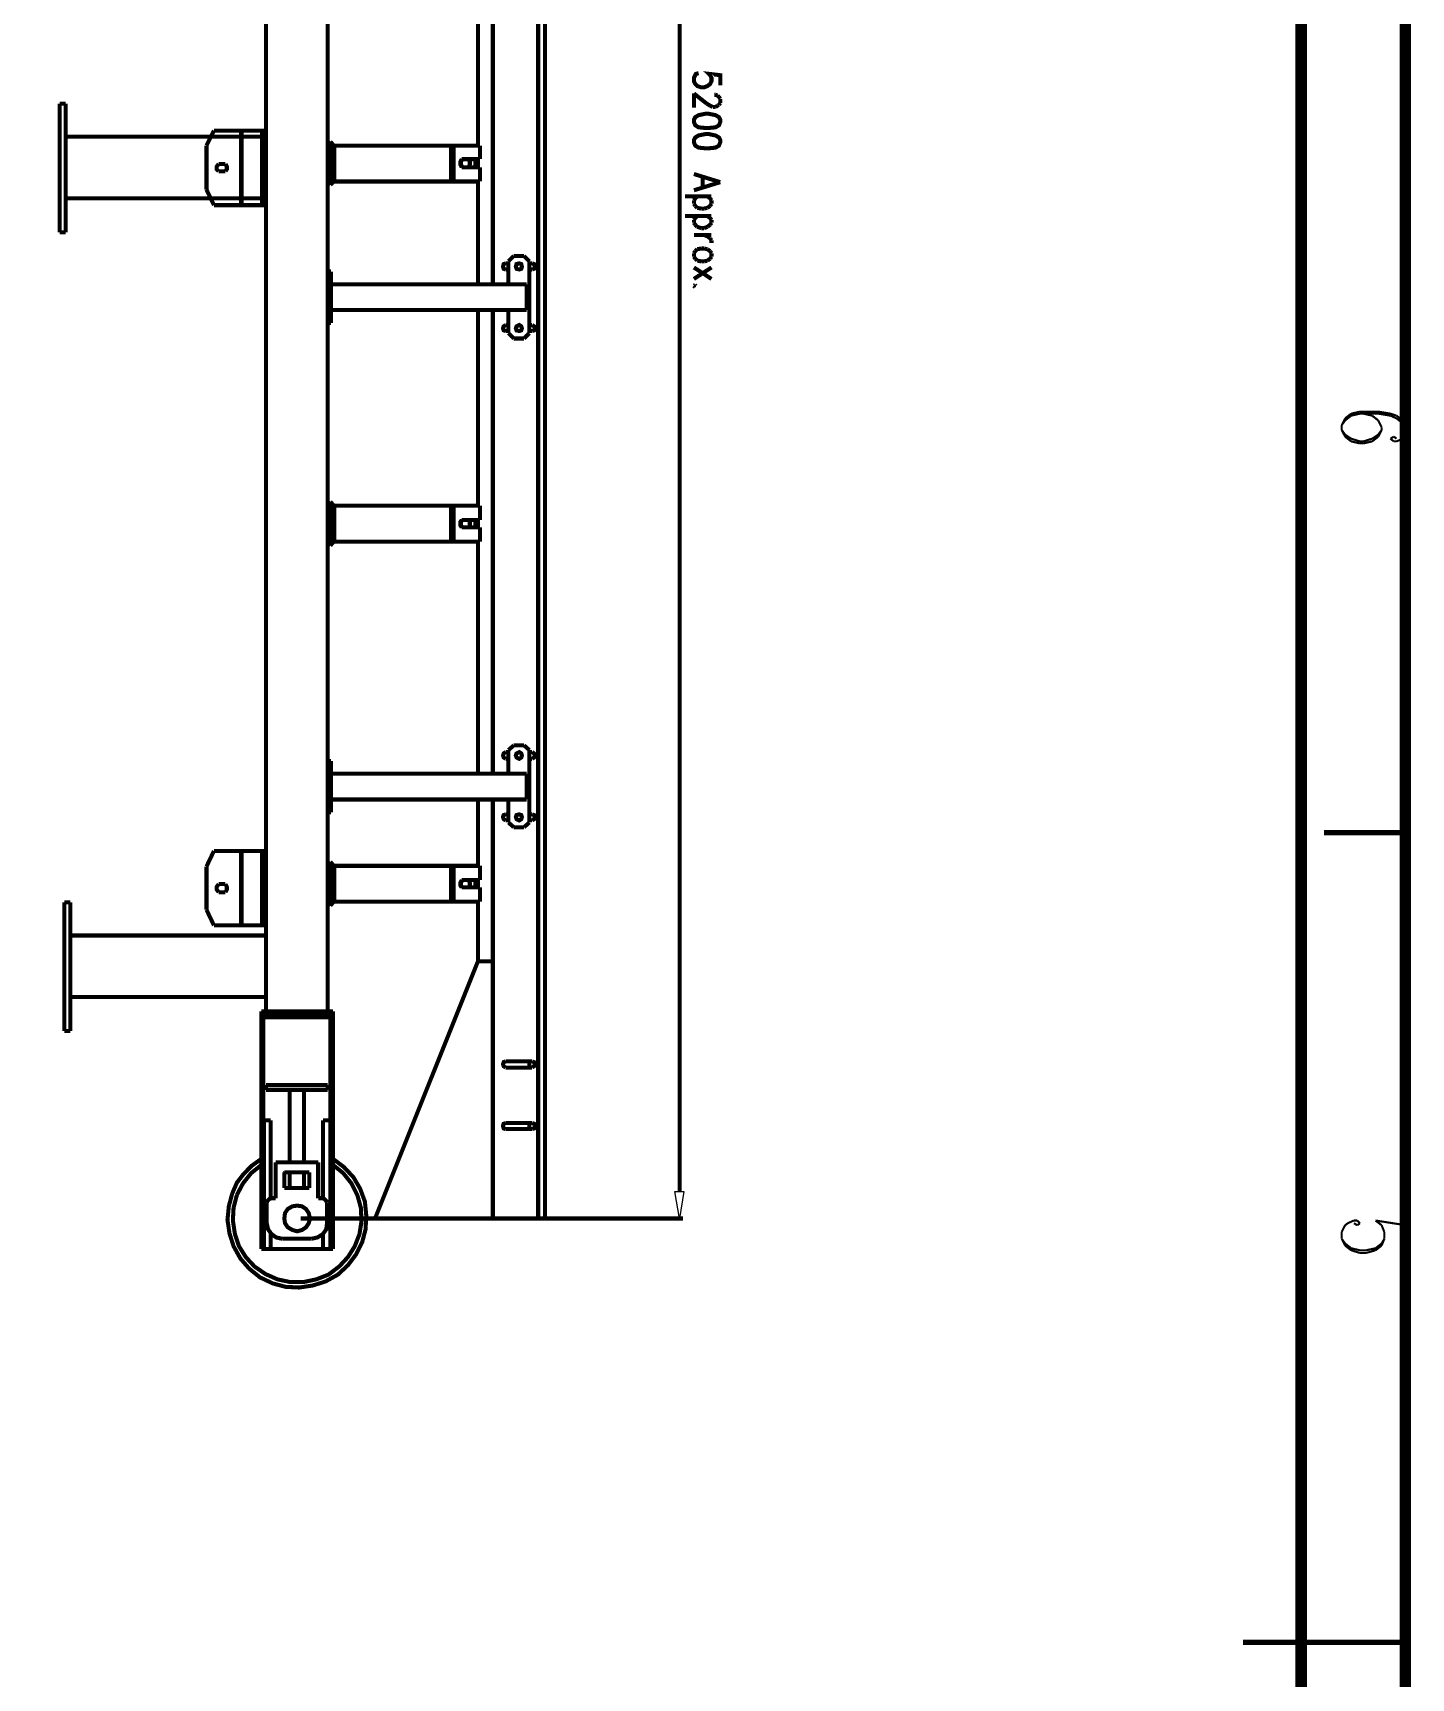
# Model space of a CAD drawing. Extents: x 0.1 to 11.6, y 0.3 to 16.3.
# Drawn here: x 8.186 to 11.579, y 8.18 to 12.231 of the extents above; entities that cross this region are included whole.
import ezdxf

# ---------------------------------------------------------------- set-up
doc = ezdxf.new("R2010")
doc.units = 0
doc.layers.get('0').update_dxf_attribs({"linetype": 'CONTINUOUS'})

msp = doc.modelspace()

# ---------------------------------------------------------------- linework, layer by layer
at = {"color": 0}
for points, const_width in [([(11.565, 16.24), (11.565, 0.29834)], 0.028333), ([(11.3083, 16.04), (11.3083, 0.504992)], 0.028333), ([(9.43001, 14.76), (9.43001, 9.31168)], 0.01), ([(9.44667, 14.76), (9.44667, 9.31168)], 0.01), ([(9.77832, 14.3583), (9.77832, 9.37831)], 0.01), ([(8.75999, 9.82167), (8.75999, 14.13)], 0.01), ([(8.91168, 9.82167), (8.91168, 14.13)], 0.01), ([(9.28168, 11.9533), (9.28168, 12.46)], 0.01), ([(9.31836, 11.6117), (9.31836, 12.46)], 0.01), ([(9.87831, 12.1017), (9.87831, 12.1267), (9.84999, 12.13), (9.85335, 12.1267), (9.85667, 12.12), (9.85667, 12.1117), (9.85335, 12.105), (9.84668, 12.1), (9.83832, 12.0967), (9.83165, 12.0967), (9.82167, 12.1), (9.81668, 12.105), (9.81332, 12.1117), (9.81332, 12.12), (9.81668, 12.1267), (9.81836, 12.13), (9.82497, 12.1317)], 0.01), ([(9.845, 12.0566), (9.81332, 12.0817)], 0.01), ([(9.81332, 12.0817), (9.81332, 12.0467)], 0.01), ([(9.86333, 12.0783), (9.86664, 12.0783)], 0.01), ([(9.86664, 12.0783), (9.87169, 12.0767)], 0.01), ([(9.87169, 12.0767), (9.875, 12.0733)], 0.01), ([(9.875, 12.0733), (9.87831, 12.0684)], 0.01), ([(9.87831, 12.0684), (9.87831, 12.0583)], 0.01), ([(8.25168, 12.0566), (8.25168, 11.74)], 0.01), ([(8.26665, 12.0566), (8.25168, 12.0566)], 0.01), ([(8.26665, 12.0566), (8.26665, 11.74)], 0.01), ([(9.85335, 12.0517), (9.845, 12.0566)], 0.01), ([(9.86003, 12.0483), (9.85335, 12.0517)], 0.01), ([(9.86664, 12.0483), (9.86003, 12.0483)], 0.01), ([(9.87169, 12.0517), (9.86664, 12.0483)], 0.01), ([(9.875, 12.0533), (9.87169, 12.0517)], 0.01), ([(9.87831, 12.0583), (9.875, 12.0533)], 0.01), ([(8.63167, 11.99), (8.61333, 11.9533)], 0.01), ([(8.69835, 11.99), (8.63167, 11.99)], 0.01), ([(8.69835, 11.99), (8.69835, 11.8066)], 0.01), ([(8.69997, 11.99), (8.69835, 11.99)], 0.01), ([(8.69997, 11.8066), (8.69997, 11.99)], 0.01), ([(8.69997, 11.99), (8.75, 11.99)], 0.01), ([(8.75, 11.99), (8.75, 11.8066)], 0.01), ([(8.75331, 11.99), (8.75, 11.99)], 0.01), ([(8.75331, 11.99), (8.75999, 11.99)], 0.01), ([(8.75331, 11.99), (8.75331, 11.9783)], 0.01), ([(8.26665, 11.975), (8.74832, 11.975)], 0.01), ([(8.61333, 11.845), (8.61333, 11.9533)], 0.01), ([(8.75331, 11.9783), (8.75999, 11.9783)], 0.01), ([(8.75331, 11.82), (8.75331, 11.9783)], 0.01), ([(8.91835, 11.9633), (8.91168, 11.9583)], 0.01), ([(8.91667, 11.9533), (8.91168, 11.9583)], 0.01), ([(8.91997, 11.9533), (8.91168, 11.9533)], 0.01), ([(8.92665, 11.9533), (8.91835, 11.9633)], 0.01), ([(8.91997, 11.865), (8.91997, 11.9533)], 0.01), ([(8.91997, 11.9533), (8.92833, 11.9533)], 0.01), ([(8.92833, 11.865), (8.92833, 11.9533)], 0.01), ([(8.92833, 11.9533), (9.215, 11.9533)], 0.01), ([(9.215, 11.9533), (9.215, 11.865)], 0.01), ([(9.215, 11.9533), (9.22168, 11.9533)], 0.01), ([(9.22168, 11.865), (9.22168, 11.9533)], 0.01), ([(9.22168, 11.9533), (9.28668, 11.9533)], 0.01), ([(9.28668, 11.92), (9.28668, 11.9533)], 0.01), ([(8.64333, 11.9083), (8.63835, 11.9017), (8.63835, 11.895), (8.64333, 11.89)], 0.01), ([(8.66, 11.9083), (8.64333, 11.9083)], 0.01), ([(8.66, 11.89), (8.66336, 11.895), (8.66336, 11.9017), (8.66, 11.9083)], 0.01), ([(9.24164, 11.92), (9.23833, 11.9134), (9.23833, 11.9067), (9.24164, 11.9)], 0.01), ([(9.24333, 11.92), (9.24001, 11.9134), (9.24001, 11.9067), (9.24333, 11.9)], 0.01), ([(9.24164, 11.92), (9.24333, 11.92)], 0.01), ([(9.25836, 11.92), (9.24333, 11.92)], 0.01), ([(9.25836, 11.9), (9.26167, 11.9067), (9.26167, 11.9134), (9.25836, 11.92)], 0.01), ([(9.28668, 11.92), (9.25836, 11.92)], 0.01), ([(9.27501, 11.9), (9.27501, 11.91), (9.27501, 11.92)], 0.01), ([(9.28168, 11.9), (9.28168, 11.92)], 0.01), ([(8.64333, 11.89), (8.66, 11.89)], 0.01), ([(8.91997, 11.865), (8.91168, 11.865)], 0.01), ([(8.91667, 11.865), (8.91168, 11.8617)], 0.01), ([(8.92665, 11.865), (8.91835, 11.8567)], 0.01), ([(8.92833, 11.865), (8.91997, 11.865)], 0.01), ([(8.92833, 11.865), (9.215, 11.865)], 0.01), ([(9.22168, 11.865), (9.215, 11.865)], 0.01), ([(9.22168, 11.865), (9.28668, 11.865)], 0.01), ([(9.24333, 11.9), (9.24164, 11.9)], 0.01), ([(9.24333, 11.9), (9.25836, 11.9)], 0.01), ([(9.25836, 11.9), (9.28668, 11.9)], 0.01), ([(9.28168, 11.6117), (9.28168, 11.865)], 0.01), ([(9.28668, 11.865), (9.28668, 11.9)], 0.01), ([(9.81332, 11.8834), (9.87831, 11.8633)], 0.01), ([(9.83501, 11.8767), (9.83501, 11.8517)], 0.01), ([(8.63167, 11.8066), (8.61333, 11.845)], 0.01), ([(8.91835, 11.8567), (8.91168, 11.8617)], 0.01), ([(9.85667, 11.8283), (9.79167, 11.8283)], 0.01), ([(9.87831, 11.8633), (9.81332, 11.8433)], 0.01), ([(9.81668, 11.8233), (9.82167, 11.8283)], 0.01), ([(9.84668, 11.8283), (9.85335, 11.8233)], 0.01), ([(8.26665, 11.8233), (8.74832, 11.8233)], 0.01), ([(8.69835, 11.8066), (8.63167, 11.8066)], 0.01), ([(8.69835, 11.8066), (8.69997, 11.8066)], 0.01), ([(8.69997, 11.8066), (8.75, 11.8066)], 0.01), ([(8.75, 11.8066), (8.75331, 11.8066)], 0.01), ([(8.75331, 11.82), (8.75999, 11.82)], 0.01), ([(8.75331, 11.82), (8.75331, 11.8066)], 0.01), ([(8.75331, 11.8066), (8.75999, 11.8066)], 0.01), ([(9.81332, 11.8184), (9.81668, 11.8233)], 0.01), ([(9.81332, 11.81), (9.81332, 11.8184)], 0.01), ([(9.81668, 11.805), (9.81332, 11.81)], 0.01), ([(9.82167, 11.8), (9.81668, 11.805)], 0.01), ([(9.83165, 11.7983), (9.82167, 11.8)], 0.01), ([(9.83832, 11.7983), (9.83165, 11.7983)], 0.01), ([(9.84668, 11.8), (9.83832, 11.7983)], 0.01), ([(9.85335, 11.805), (9.84668, 11.8)], 0.01), ([(9.85335, 11.8233), (9.85667, 11.8184)], 0.01), ([(9.85667, 11.81), (9.85335, 11.805)], 0.01), ([(9.85667, 11.8184), (9.85667, 11.81)], 0.01), ([(9.85667, 11.78), (9.79167, 11.78)], 0.01), ([(9.81332, 11.77), (9.81668, 11.775)], 0.01), ([(9.81332, 11.7633), (9.81332, 11.77)], 0.01), ([(9.81668, 11.7584), (9.81332, 11.7633)], 0.01), ([(9.81668, 11.775), (9.82167, 11.78)], 0.01), ([(9.82167, 11.7533), (9.81668, 11.7584)], 0.01), ([(9.83165, 11.75), (9.82167, 11.7533)], 0.01), ([(9.83832, 11.75), (9.83165, 11.75)], 0.01), ([(9.84668, 11.7533), (9.83832, 11.75)], 0.01), ([(9.84668, 11.78), (9.85335, 11.775)], 0.01), ([(9.85335, 11.7584), (9.84668, 11.7533)], 0.01), ([(9.85335, 11.775), (9.85667, 11.77)], 0.01), ([(9.85667, 11.7633), (9.85335, 11.7584)], 0.01), ([(9.85667, 11.77), (9.85667, 11.7633)], 0.01), ([(8.26665, 11.74), (8.25168, 11.74)], 0.01), ([(9.81332, 11.7333), (9.85667, 11.7333)], 0.01), ([(9.83832, 11.7333), (9.84668, 11.73)], 0.01), ([(9.84668, 11.73), (9.85335, 11.725)], 0.01), ([(9.85335, 11.725), (9.85667, 11.72)], 0.01), ([(9.85667, 11.72), (9.85667, 11.7133)], 0.01), ([(9.34999, 11.6634), (9.345, 11.6617), (9.34332, 11.655), (9.345, 11.65), (9.34999, 11.6483)], 0.01), ([(9.34999, 11.6634), (9.35667, 11.6634)], 0.01), ([(9.37001, 11.6816), (9.35667, 11.6683)], 0.01), ([(9.35667, 11.6117), (9.35667, 11.6683)], 0.01), ([(9.37001, 11.6816), (9.39501, 11.6816)], 0.01), ([(9.40831, 11.6683), (9.39501, 11.6816)], 0.01), ([(9.40831, 11.6683), (9.40831, 11.4916)], 0.01), ([(9.40831, 11.6634), (9.41499, 11.6634)], 0.01), ([(9.41499, 11.6483), (9.41997, 11.65), (9.42165, 11.655), (9.41997, 11.6617), (9.41499, 11.6634)], 0.01), ([(9.81668, 11.6934), (9.81332, 11.6883)], 0.01), ([(9.81332, 11.6883), (9.81332, 11.68)], 0.01), ([(9.81332, 11.68), (9.81668, 11.675)], 0.01), ([(9.82167, 11.6983), (9.81668, 11.6934)], 0.01), ([(9.81668, 11.675), (9.82167, 11.67)], 0.01), ([(9.83165, 11.7), (9.82167, 11.6983)], 0.01), ([(9.82167, 11.67), (9.83165, 11.6683)], 0.01), ([(9.83832, 11.7), (9.83165, 11.7)], 0.01), ([(9.83165, 11.6683), (9.83832, 11.6683)], 0.01), ([(9.84668, 11.6983), (9.83832, 11.7)], 0.01), ([(9.83832, 11.6683), (9.84668, 11.67)], 0.01), ([(9.85335, 11.6934), (9.84668, 11.6983)], 0.01), ([(9.84668, 11.67), (9.85335, 11.675)], 0.01), ([(9.85667, 11.6883), (9.85335, 11.6934)], 0.01), ([(9.85335, 11.675), (9.85667, 11.68)], 0.01), ([(9.85667, 11.68), (9.85667, 11.6883)], 0.01), ([(8.91997, 11.6433), (8.91168, 11.6433)], 0.01), ([(8.91997, 11.63), (8.91168, 11.63)], 0.01), ([(8.91997, 11.6433), (8.91997, 11.63)], 0.01), ([(8.91997, 11.63), (8.91997, 11.5283)], 0.01), ([(9.35667, 11.6483), (9.34999, 11.6483)], 0.01), ([(9.41499, 11.6483), (9.40831, 11.6483)], 0.01), ([(9.81332, 11.6533), (9.85667, 11.625)], 0.01), ([(9.81332, 11.625), (9.85667, 11.6533)], 0.01), ([(9.40169, 11.6117), (8.91997, 11.6117)], 0.01), ([(9.40169, 11.5483), (9.40169, 11.6117)], 0.01), ([(9.81668, 11.61), (9.81332, 11.6083)], 0.01), ([(9.81332, 11.6083), (9.81668, 11.605)], 0.01), ([(9.81836, 11.6083), (9.81668, 11.61)], 0.01), ([(9.40169, 11.5483), (8.91997, 11.5483)], 0.01), ([(9.28168, 11.0667), (9.28168, 11.5483)], 0.01), ([(9.31836, 10.4067), (9.31836, 11.5483)], 0.01), ([(9.35667, 11.4916), (9.35667, 11.5483)], 0.01), ([(8.91997, 11.5283), (8.91168, 11.5283)], 0.01), ([(8.91997, 11.5167), (8.91168, 11.5167)], 0.01), ([(8.91997, 11.5283), (8.91997, 11.5167)], 0.01), ([(9.34999, 11.5117), (9.345, 11.5084), (9.34332, 11.5033), (9.345, 11.4983), (9.34999, 11.4967)], 0.01), ([(9.34999, 11.5117), (9.35667, 11.5117)], 0.01), ([(9.40831, 11.5117), (9.41499, 11.5117)], 0.01), ([(9.41499, 11.4967), (9.41997, 11.4983), (9.42165, 11.5033), (9.41997, 11.5084), (9.41499, 11.5117)], 0.01), ([(9.35667, 11.4967), (9.34999, 11.4967)], 0.01), ([(9.35667, 11.4916), (9.37001, 11.4783)], 0.01), ([(9.39501, 11.4783), (9.37001, 11.4783)], 0.01), ([(9.39501, 11.4783), (9.40831, 11.4916)], 0.01), ([(9.41499, 11.4967), (9.40831, 11.4967)], 0.01), ([(11.4167, 11.2817), (11.4083, 11.265)], 0.005208), ([(11.4167, 11.2767), (11.4083, 11.265)], 0.005208), ([(11.4083, 11.265), (11.4083, 11.2533)], 0.005208), ([(11.4316, 11.2933), (11.4167, 11.2817)], 0.005208), ([(11.4316, 11.2884), (11.4167, 11.2767)], 0.005208), ([(11.4533, 11.2983), (11.4316, 11.2933)], 0.005208), ([(11.4533, 11.2933), (11.4316, 11.2884)], 0.005208), ([(11.4983, 11.2983), (11.4533, 11.2983)], 0.005208), ([(11.4983, 11.2933), (11.4533, 11.2933)], 0.005208), ([(11.4833, 11.2884), (11.4616, 11.2933)], 0.005208), ([(11.4983, 11.2767), (11.4833, 11.2884)], 0.005208), ([(11.5283, 11.2933), (11.4983, 11.2983)], 0.005208), ([(11.5283, 11.2884), (11.4983, 11.2933)], 0.005208), ([(11.5067, 11.26), (11.4983, 11.2767)], 0.005208), ([(11.5067, 11.2533), (11.5067, 11.26)], 0.005208), ([(11.5433, 11.2884), (11.5283, 11.2933)], 0.005208), ([(11.5433, 11.2817), (11.5283, 11.2884)], 0.005208), ([(11.5583, 11.2767), (11.5433, 11.2884)], 0.005208), ([(11.5583, 11.27), (11.5433, 11.2817)], 0.005208), ([(11.5667, 11.26), (11.5583, 11.2767)], 0.005208), ([(11.5667, 11.26), (11.5583, 11.27)], 0.005208), ([(11.4083, 11.2533), (11.4167, 11.2367)], 0.005208), ([(11.4083, 11.2533), (11.4167, 11.2416)], 0.005208), ([(11.4167, 11.2416), (11.4316, 11.2317)], 0.005208), ([(11.4167, 11.2367), (11.4316, 11.225)], 0.005208), ([(11.4316, 11.2317), (11.4533, 11.225)], 0.005208), ([(11.4316, 11.225), (11.4533, 11.22)], 0.005208), ([(11.4533, 11.225), (11.4616, 11.225)], 0.005208), ([(11.4533, 11.22), (11.4616, 11.22)], 0.005208), ([(11.4616, 11.225), (11.4833, 11.2317)], 0.005208), ([(11.4616, 11.22), (11.4833, 11.225)], 0.005208), ([(11.4833, 11.2317), (11.4983, 11.2416)], 0.005208), ([(11.4833, 11.225), (11.4983, 11.2367)], 0.005208), ([(11.4983, 11.2367), (11.5067, 11.2533)], 0.005208), ([(11.4983, 11.2416), (11.5067, 11.2533)], 0.005208), ([(11.5367, 11.2367), (11.5283, 11.2317)], 0.005208), ([(11.5283, 11.2317), (11.5367, 11.225)], 0.005208), ([(11.5433, 11.2317), (11.5367, 11.2367)], 0.005208), ([(11.5367, 11.225), (11.5433, 11.225)], 0.005208), ([(11.5433, 11.225), (11.5583, 11.2317)], 0.005208), ([(11.5583, 11.2317), (11.5667, 11.2416)], 0.005208), ([(8.91835, 11.0767), (8.91168, 11.0717)], 0.01), ([(8.91667, 11.0667), (8.91168, 11.0717)], 0.01), ([(8.91997, 11.0667), (8.91168, 11.0667)], 0.01), ([(8.92665, 11.0667), (8.91835, 11.0767)], 0.01), ([(8.91997, 10.9783), (8.91997, 11.0667)], 0.01), ([(8.91997, 11.0667), (8.92833, 11.0667)], 0.01), ([(8.92833, 10.9783), (8.92833, 11.0667)], 0.01), ([(8.92833, 11.0667), (9.215, 11.0667)], 0.01), ([(9.215, 11.0667), (9.215, 10.9783)], 0.01), ([(9.215, 11.0667), (9.22168, 11.0667)], 0.01), ([(9.22168, 10.9783), (9.22168, 11.0667)], 0.01), ([(9.22168, 11.0667), (9.28668, 11.0667)], 0.01), ([(9.28668, 11.0317), (9.28668, 11.0667)], 0.01), ([(8.75999, 10.87), (8.75999, 11.0217)], 0.01), ([(9.24164, 11.0317), (9.23833, 11.0267), (9.23833, 11.0183), (9.24164, 11.0133)], 0.01), ([(9.24333, 11.0317), (9.24001, 11.0267), (9.24001, 11.0183), (9.24333, 11.0133)], 0.01), ([(9.24164, 11.0317), (9.24333, 11.0317)], 0.01), ([(9.24333, 11.0133), (9.24164, 11.0133)], 0.01), ([(9.25836, 11.0317), (9.24333, 11.0317)], 0.01), ([(9.24333, 11.0133), (9.25836, 11.0133)], 0.01), ([(9.25836, 11.0133), (9.26167, 11.0183), (9.26167, 11.0267), (9.25836, 11.0317)], 0.01), ([(9.28668, 11.0317), (9.25836, 11.0317)], 0.01), ([(9.25836, 11.0133), (9.28668, 11.0133)], 0.01), ([(9.27501, 11.0133), (9.27501, 11.0233), (9.27501, 11.0317)], 0.01), ([(9.28168, 11.0133), (9.28168, 11.0317)], 0.01), ([(9.28668, 10.9783), (9.28668, 11.0133)], 0.01), ([(8.91997, 10.9783), (8.91168, 10.9783)], 0.01), ([(8.91667, 10.9783), (8.91168, 10.975)], 0.01), ([(8.91835, 10.9683), (8.91168, 10.975)], 0.01), ([(8.92665, 10.9783), (8.91835, 10.9683)], 0.01), ([(8.92833, 10.9783), (8.91997, 10.9783)], 0.01), ([(8.92833, 10.9783), (9.215, 10.9783)], 0.01), ([(9.22168, 10.9783), (9.215, 10.9783)], 0.01), ([(9.22168, 10.9783), (9.28668, 10.9783)], 0.01), ([(9.28168, 10.4067), (9.28168, 10.9783)], 0.01), ([(9.34999, 10.46), (9.345, 10.4567), (9.34332, 10.4517), (9.345, 10.4467), (9.34999, 10.4434)], 0.01), ([(9.34999, 10.46), (9.35667, 10.46)], 0.01), ([(9.37001, 10.4767), (9.35667, 10.465)], 0.01), ([(9.35667, 10.4067), (9.35667, 10.465)], 0.01), ([(9.37001, 10.4767), (9.39501, 10.4767)], 0.01), ([(9.40831, 10.465), (9.39501, 10.4767)], 0.01), ([(9.40831, 10.465), (9.40831, 10.2867)], 0.01), ([(9.40831, 10.46), (9.41499, 10.46)], 0.01), ([(9.41499, 10.4434), (9.41997, 10.4467), (9.42165, 10.4517), (9.41997, 10.4567), (9.41499, 10.46)], 0.01), ([(8.91997, 10.4383), (8.91168, 10.4383)], 0.01), ([(8.91997, 10.4267), (8.91168, 10.4267)], 0.01), ([(8.91997, 10.4383), (8.91997, 10.4267)], 0.01), ([(8.91997, 10.4267), (8.91997, 10.325)], 0.01), ([(9.40169, 10.4067), (8.91997, 10.4067)], 0.01), ([(9.35667, 10.4434), (9.34999, 10.4434)], 0.01), ([(9.40169, 10.3433), (9.40169, 10.4067)], 0.01), ([(9.41499, 10.4434), (9.40831, 10.4434)], 0.01), ([(8.91997, 10.325), (8.91168, 10.325)], 0.01), ([(9.40169, 10.3433), (8.91997, 10.3433)], 0.01), ([(8.91997, 10.325), (8.91997, 10.3117)], 0.01), ([(9.28168, 10.18), (9.28168, 10.3433)], 0.01), ([(9.31836, 9.31168), (9.31836, 10.3433)], 0.01), ([(9.35667, 10.2867), (9.35667, 10.3433)], 0.01), ([(8.91997, 10.3117), (8.91168, 10.3117)], 0.01), ([(9.34999, 10.3066), (9.345, 10.305), (9.34332, 10.3), (9.345, 10.295), (9.34999, 10.2917)], 0.01), ([(9.34999, 10.3066), (9.35667, 10.3066)], 0.01), ([(9.35667, 10.2917), (9.34999, 10.2917)], 0.01), ([(9.35667, 10.2867), (9.37001, 10.275)], 0.01), ([(9.39501, 10.275), (9.40831, 10.2867)], 0.01), ([(9.40831, 10.3066), (9.41499, 10.3066)], 0.01), ([(9.41499, 10.2917), (9.40831, 10.2917)], 0.01), ([(9.41499, 10.2917), (9.41997, 10.295), (9.42165, 10.3), (9.41997, 10.305), (9.41499, 10.3066)], 0.01), ([(9.39501, 10.275), (9.37001, 10.275)], 0.01), ([(11.365, 10.2617), (11.565, 10.2617)], 0.013333), ([(8.63167, 10.2167), (8.61333, 10.1783)], 0.01), ([(8.69835, 10.2167), (8.63167, 10.2167)], 0.01), ([(8.69835, 10.2167), (8.69835, 10.0333)], 0.01), ([(8.69997, 10.2167), (8.69835, 10.2167)], 0.01), ([(8.69997, 10.0333), (8.69997, 10.2167)], 0.01), ([(8.69997, 10.2167), (8.75, 10.2167)], 0.01), ([(8.75, 10.2167), (8.75, 10.0333)], 0.01), ([(8.75331, 10.2167), (8.75, 10.2167)], 0.01), ([(8.75331, 10.2167), (8.75999, 10.2167)], 0.01), ([(8.75331, 10.2167), (8.75331, 10.2033)], 0.01), ([(8.75331, 10.2033), (8.75999, 10.2033)], 0.01), ([(8.75331, 10.045), (8.75331, 10.2033)], 0.01), ([(8.61333, 10.0717), (8.61333, 10.1783)], 0.01), ([(8.91835, 10.19), (8.91168, 10.1833)], 0.01), ([(8.91667, 10.18), (8.91168, 10.1833)], 0.01), ([(8.91997, 10.18), (8.91168, 10.18)], 0.01), ([(8.92665, 10.18), (8.91835, 10.19)], 0.01), ([(8.91997, 10.0917), (8.91997, 10.18)], 0.01), ([(8.91997, 10.18), (8.92833, 10.18)], 0.01), ([(8.92833, 10.0917), (8.92833, 10.18)], 0.01), ([(8.92833, 10.18), (9.215, 10.18)], 0.01), ([(9.215, 10.18), (9.215, 10.0917)], 0.01), ([(9.215, 10.18), (9.22168, 10.18)], 0.01), ([(9.22168, 10.0917), (9.22168, 10.18)], 0.01), ([(9.22168, 10.18), (9.28668, 10.18)], 0.01), ([(9.28668, 10.145), (9.28668, 10.18)], 0.01), ([(8.64333, 10.135), (8.63835, 10.1283), (8.63835, 10.1217), (8.64333, 10.115)], 0.01), ([(8.66, 10.135), (8.64333, 10.135)], 0.01), ([(8.66, 10.115), (8.66336, 10.1217), (8.66336, 10.1283), (8.66, 10.135)], 0.01), ([(9.24164, 10.145), (9.23833, 10.1383), (9.23833, 10.1317), (9.24164, 10.1267)], 0.01), ([(9.24333, 10.145), (9.24001, 10.1383), (9.24001, 10.1317), (9.24333, 10.1267)], 0.01), ([(9.24164, 10.145), (9.24333, 10.145)], 0.01), ([(9.24333, 10.1267), (9.24164, 10.1267)], 0.01), ([(9.25836, 10.145), (9.24333, 10.145)], 0.01), ([(9.24333, 10.1267), (9.25836, 10.1267)], 0.01), ([(9.25836, 10.1267), (9.26167, 10.1317), (9.26167, 10.1383), (9.25836, 10.145)], 0.01), ([(9.28668, 10.145), (9.25836, 10.145)], 0.01), ([(9.25836, 10.1267), (9.28668, 10.1267)], 0.01), ([(9.27501, 10.1267), (9.27501, 10.135), (9.27501, 10.145)], 0.01), ([(9.28168, 10.1267), (9.28168, 10.145)], 0.01), ([(9.28668, 10.0917), (9.28668, 10.1267)], 0.01), ([(8.27832, 10.09), (8.26335, 10.09)], 0.01), ([(8.26335, 10.09), (8.26335, 9.77333)], 0.01), ([(8.27832, 10.09), (8.27832, 9.77333)], 0.01), ([(8.64333, 10.115), (8.66, 10.115)], 0.01), ([(8.91997, 10.0917), (8.91168, 10.0917)], 0.01), ([(8.91667, 10.0917), (8.91168, 10.0866)], 0.01), ([(8.91835, 10.0817), (8.91168, 10.0866)], 0.01), ([(8.92665, 10.0917), (8.91835, 10.0817)], 0.01), ([(8.92833, 10.0917), (8.91997, 10.0917)], 0.01), ([(8.92833, 10.0917), (9.215, 10.0917)], 0.01), ([(9.22168, 10.0917), (9.215, 10.0917)], 0.01), ([(9.22168, 10.0917), (9.28668, 10.0917)], 0.01), ([(9.28168, 9.94499), (9.28168, 10.0917)], 0.01), ([(8.63167, 10.0333), (8.61333, 10.0717)], 0.01), ([(8.75331, 10.045), (8.75999, 10.045)], 0.01), ([(8.75331, 10.045), (8.75331, 10.0333)], 0.01), ([(8.27832, 10.0084), (8.75999, 10.0084)], 0.01), ([(8.69835, 10.0333), (8.63167, 10.0333)], 0.01), ([(8.69835, 10.0333), (8.69997, 10.0333)], 0.01), ([(8.69997, 10.0333), (8.75, 10.0333)], 0.01), ([(8.75, 10.0333), (8.75331, 10.0333)], 0.01), ([(8.75331, 10.0333), (8.75999, 10.0333)], 0.01), ([(8.75999, 9.85667), (8.75999, 10.0084)], 0.01), ([(9.02832, 9.31168), (9.28168, 9.94499)], 0.01), ([(9.28168, 9.94499), (9.31836, 9.94499)], 0.01), ([(8.27832, 9.85667), (8.75999, 9.85667)], 0.01), ([(8.74832, 9.82167), (8.74832, 9.815)], 0.01), ([(8.74832, 9.82167), (8.92503, 9.82167)], 0.01), ([(8.74832, 9.815), (8.74832, 9.80664)], 0.01), ([(8.74832, 9.815), (8.92503, 9.815)], 0.01), ([(8.74832, 9.80664), (8.74832, 9.23665)], 0.01), ([(8.74832, 9.80664), (8.92503, 9.80664)], 0.01), ([(8.75331, 9.80664), (8.75331, 9.23665)], 0.01), ([(8.91835, 9.80664), (8.91835, 9.23665)], 0.01), ([(8.92503, 9.82167), (8.92503, 9.815)], 0.01), ([(8.92503, 9.815), (8.92503, 9.80664)], 0.01), ([(8.92503, 9.80664), (8.92503, 9.23665)], 0.01), ([(8.27832, 9.77333), (8.26335, 9.77333)], 0.01), ([(9.34999, 9.69835), (9.345, 9.69667), (9.34332, 9.69168), (9.345, 9.68668), (9.34999, 9.68332)], 0.01), ([(9.34999, 9.69835), (9.41499, 9.69835)], 0.01), ([(9.41499, 9.68332), (9.34999, 9.68332)], 0.01), ([(9.40831, 9.69835), (9.40831, 9.68332)], 0.01), ([(9.41499, 9.68332), (9.41997, 9.68668), (9.42165, 9.69168), (9.41997, 9.69667), (9.41499, 9.69835)], 0.01), ([(8.75999, 9.63997), (8.75999, 9.62831)], 0.01), ([(8.75999, 9.63997), (8.91168, 9.63997)], 0.01), ([(8.91168, 9.63997), (8.91168, 9.62831)], 0.01), ([(8.75999, 9.62831), (8.91168, 9.62831)], 0.01), ([(8.81836, 9.62831), (8.81836, 9.44997)], 0.01), ([(8.85335, 9.44997), (8.85335, 9.62831)], 0.01), ([(8.75499, 9.23665), (8.75499, 9.55333)], 0.01), ([(8.75499, 9.55333), (8.77165, 9.55333)], 0.01), ([(8.77165, 9.55333), (8.77165, 9.36165)], 0.01), ([(8.90001, 9.36165), (8.90001, 9.55333)], 0.01), ([(8.90001, 9.55333), (8.91835, 9.55333)], 0.01), ([(8.91835, 9.55333), (8.91835, 9.23665)], 0.01), ([(9.34999, 9.54665), (9.345, 9.54497), (9.34332, 9.53999), (9.345, 9.53331), (9.34999, 9.53168)], 0.01), ([(9.34999, 9.54665), (9.41499, 9.54665)], 0.01), ([(9.41499, 9.53168), (9.34999, 9.53168)], 0.01), ([(9.40831, 9.54665), (9.40831, 9.53168)], 0.01), ([(9.41499, 9.53168), (9.41997, 9.53331), (9.42165, 9.53999), (9.41997, 9.54497), (9.41499, 9.54665)], 0.01), ([(8.67665, 9.37332), (8.66835, 9.34169), (8.66499, 9.30832), (8.66997, 9.27501), (8.68001, 9.24333), (8.69667, 9.21332), (8.71832, 9.18832), (8.74501, 9.16667), (8.77669, 9.15169), (8.80832, 9.14333), (8.84169, 9.14165), (8.875, 9.14665), (8.90668, 9.15668), (8.93668, 9.17333), (8.96164, 9.19667), (8.98167, 9.22331), (8.99669, 9.25331), (9.00499, 9.285), (9.00667, 9.31999), (9.00331, 9.35335), (8.99164, 9.38499), (8.97499, 9.41336), (8.95167, 9.43832), (8.92503, 9.45833)], 0.01), ([(8.74832, 9.45833), (8.72499, 9.44168), (8.70503, 9.42165), (8.68832, 9.40001), (8.67665, 9.37332)], 0.01), ([(8.68832, 9.37001), (8.68001, 9.33832), (8.67833, 9.30664), (8.68332, 9.27333), (8.69336, 9.24333), (8.71001, 9.21669), (8.73167, 9.19336), (8.75836, 9.17503), (8.78836, 9.16168), (8.81999, 9.155), (8.85167, 9.155), (8.88336, 9.16168), (8.91336, 9.17333), (8.94, 9.19336), (8.96164, 9.21669), (8.97835, 9.24333), (8.99001, 9.27333), (8.99501, 9.30501), (8.99333, 9.33832), (8.98503, 9.36833), (8.97, 9.39833), (8.94997, 9.42333), (8.92503, 9.44336)], 0.01), ([(8.74832, 9.44336), (8.72331, 9.42333), (8.70335, 9.39833), (8.68832, 9.37001)], 0.01), ([(8.78331, 9.36165), (8.78331, 9.44997)], 0.01), ([(8.88835, 9.44997), (8.78331, 9.44997)], 0.01), ([(8.88835, 9.44997), (8.88835, 9.36165)], 0.01), ([(8.86664, 9.42503), (8.80501, 9.42503)], 0.01), ([(8.80501, 9.42503), (8.80501, 9.38667)], 0.01), ([(8.80501, 9.42333), (8.80664, 9.42503)], 0.01), ([(8.81836, 9.42503), (8.81836, 9.38667)], 0.01), ([(8.85335, 9.38667), (8.85335, 9.42503)], 0.01), ([(8.86664, 9.38667), (8.86664, 9.42503)], 0.01), ([(8.86664, 9.42503), (8.86664, 9.42333)], 0.01), ([(8.77501, 9.36165), (8.76833, 9.36003), (8.76335, 9.35499), (8.76167, 9.34999)], 0.01), ([(8.77501, 9.36165), (8.78331, 9.36165)], 0.01), ([(8.80501, 9.38667), (8.86664, 9.38667)], 0.01), ([(8.88835, 9.36165), (8.89833, 9.36165)], 0.01), ([(8.91, 9.34999), (8.90831, 9.35499), (8.90332, 9.36003), (8.89833, 9.36165)], 0.01), ([(8.76167, 9.34999), (8.76167, 9.30003)], 0.01), ([(8.91, 9.30003), (8.91, 9.34999)], 0.01), ([(8.76167, 9.30003), (8.76497, 9.285), (8.77333, 9.27333), (8.785, 9.26497), (8.80003, 9.26167)], 0.01), ([(8.77165, 9.27333), (8.77165, 9.23665)], 0.01), ([(8.845, 9.31168), (9.78668, 9.31168)], 0.01), ([(8.87169, 9.26167), (8.88667, 9.26497), (8.90001, 9.27333), (8.90831, 9.285), (8.91, 9.30003)], 0.01), ([(8.90001, 9.23665), (8.90001, 9.27333)], 0.01), ([(9.31836, 9.31168), (9.02832, 9.31168)], 0.01), ([(9.43001, 9.31168), (9.31836, 9.31168)], 0.01), ([(9.44667, 9.31168), (9.43001, 9.31168)], 0.01), ([(11.4083, 9.27832), (11.4167, 9.29497)], 0.005208), ([(11.4083, 9.26167), (11.4083, 9.27832)], 0.005208), ([(11.4167, 9.29497), (11.4233, 9.30003)], 0.005208), ([(11.4233, 9.30003), (11.4383, 9.30664)], 0.005208), ([(11.4383, 9.30664), (11.4467, 9.30664)], 0.005208), ([(11.4467, 9.29497), (11.4383, 9.30003)], 0.005208), ([(11.4467, 9.30664), (11.4533, 9.30003)], 0.005208), ([(11.4533, 9.30003), (11.4467, 9.29497)], 0.005208), ([(11.5667, 9.29497), (11.4916, 9.30664)], 0.005208), ([(11.4916, 9.30664), (11.5067, 9.29497)], 0.005208), ([(11.5067, 9.29497), (11.5133, 9.27832)], 0.005208), ([(11.5133, 9.27832), (11.5133, 9.26167)], 0.005208), ([(11.5583, 9.29497), (11.5583, 9.26665)], 0.005208), ([(8.74832, 9.23665), (8.75331, 9.23665)], 0.01), ([(8.75331, 9.23665), (8.75499, 9.23665)], 0.01), ([(8.77165, 9.23665), (8.75499, 9.23665)], 0.01), ([(8.77165, 9.23665), (8.90001, 9.23665)], 0.01), ([(8.80003, 9.26167), (8.87169, 9.26167)], 0.01), ([(8.91835, 9.23665), (8.90001, 9.23665)], 0.01), ([(8.91835, 9.23665), (8.92503, 9.23665)], 0.01), ([(8.91835, 9.23665), (8.91997, 9.23665)], 0.01), ([(11.4167, 9.24501), (11.4083, 9.26167)], 0.005208), ([(11.4167, 9.25), (11.4083, 9.26167)], 0.005208), ([(11.4316, 9.23833), (11.4167, 9.25)], 0.005208), ([(11.4316, 9.23335), (11.4167, 9.24501)], 0.005208), ([(11.4533, 9.23335), (11.4316, 9.23833)], 0.005208), ([(11.4533, 9.22667), (11.4316, 9.23335)], 0.005208), ([(11.4683, 9.23335), (11.4533, 9.23335)], 0.005208), ([(11.4916, 9.23833), (11.4683, 9.23335)], 0.005208), ([(11.4916, 9.23335), (11.4683, 9.22667)], 0.005208), ([(11.5067, 9.25), (11.4916, 9.23833)], 0.005208), ([(11.5067, 9.24501), (11.4916, 9.23335)], 0.005208), ([(11.5133, 9.26167), (11.5067, 9.24501)], 0.005208), ([(11.5133, 9.26167), (11.5067, 9.25)], 0.005208), ([(11.5583, 9.26665), (11.5667, 9.23833)], 0.005208), ([(11.4683, 9.22667), (11.4533, 9.22667)], 0.005208), ([(11.565, 8.26833), (11.165, 8.26833)], 0.013333), ([(11.365, 8.26833), (11.565, 8.26833)], 0.013333)]:
    msp.add_lwpolyline(points, dxfattribs=dict(at, const_width=const_width))
for points, const_width in [([(0.126682, 16.24), (11.565, 16.24), (11.565, 0.29834), (0.126682, 0.29834), (0.126682, 16.24)], 0.005208), ([(9.87831, 12.0167), (9.875, 12.0233), (9.86664, 12.0283), (9.84999, 12.0317), (9.84169, 12.0317), (9.82497, 12.0283), (9.81668, 12.0233), (9.81332, 12.0167), (9.81332, 12.0117), (9.81668, 12.0033), (9.82497, 11.9983), (9.84169, 11.9967), (9.84999, 11.9967), (9.86664, 11.9983), (9.875, 12.0033), (9.87831, 12.0117), (9.87831, 12.0167)], 0.01), ([(9.87831, 11.9667), (9.875, 11.9733), (9.86664, 11.9783), (9.84999, 11.9817), (9.84169, 11.9817), (9.82497, 11.9783), (9.81668, 11.9733), (9.81332, 11.9667), (9.81332, 11.9616), (9.81668, 11.9533), (9.82497, 11.9483), (9.84169, 11.9467), (9.84999, 11.9467), (9.86664, 11.9483), (9.875, 11.9533), (9.87831, 11.9616), (9.87831, 11.9667)], 0.01), ([(9.38336, 11.6483), (9.38835, 11.65), (9.38997, 11.655), (9.38835, 11.6617), (9.38336, 11.6634), (9.37668, 11.6617), (9.375, 11.655), (9.37668, 11.65), (9.38336, 11.6483)], 0.01), ([(9.38336, 11.4967), (9.38835, 11.4983), (9.38997, 11.5033), (9.38835, 11.5084), (9.38336, 11.5117), (9.37668, 11.5084), (9.375, 11.5033), (9.37668, 11.4983), (9.38336, 11.4967)], 0.01), ([(9.38336, 10.4434), (9.38835, 10.4467), (9.38997, 10.4517), (9.38835, 10.4567), (9.38336, 10.46), (9.37668, 10.4567), (9.375, 10.4517), (9.37668, 10.4467), (9.38336, 10.4434)], 0.01), ([(9.38336, 10.2917), (9.38835, 10.295), (9.38997, 10.3), (9.38835, 10.305), (9.38336, 10.3066), (9.37668, 10.305), (9.375, 10.3), (9.37668, 10.295), (9.38336, 10.2917)], 0.01), ([(8.83664, 9.28), (8.84831, 9.28331), (8.85835, 9.28999), (8.86501, 9.30003), (8.86833, 9.31168), (8.86501, 9.32497), (8.85835, 9.33501), (8.84831, 9.34169), (8.83664, 9.34332), (8.82497, 9.34169), (8.81332, 9.33501), (8.80664, 9.32497), (8.80501, 9.31168), (8.80664, 9.30003), (8.81332, 9.28999), (8.82497, 9.28331), (8.83664, 9.28)], 0.01)]:
    msp.add_lwpolyline(points, close=True, dxfattribs=dict(at, const_width=const_width))
msp.add_lwpolyline([(9.76665, 9.37831), (9.78836, 9.37831), (9.77832, 9.31168), (9.76665, 9.37831)], close=True, dxfattribs=at)

doc.saveas('drawing.dxf')
